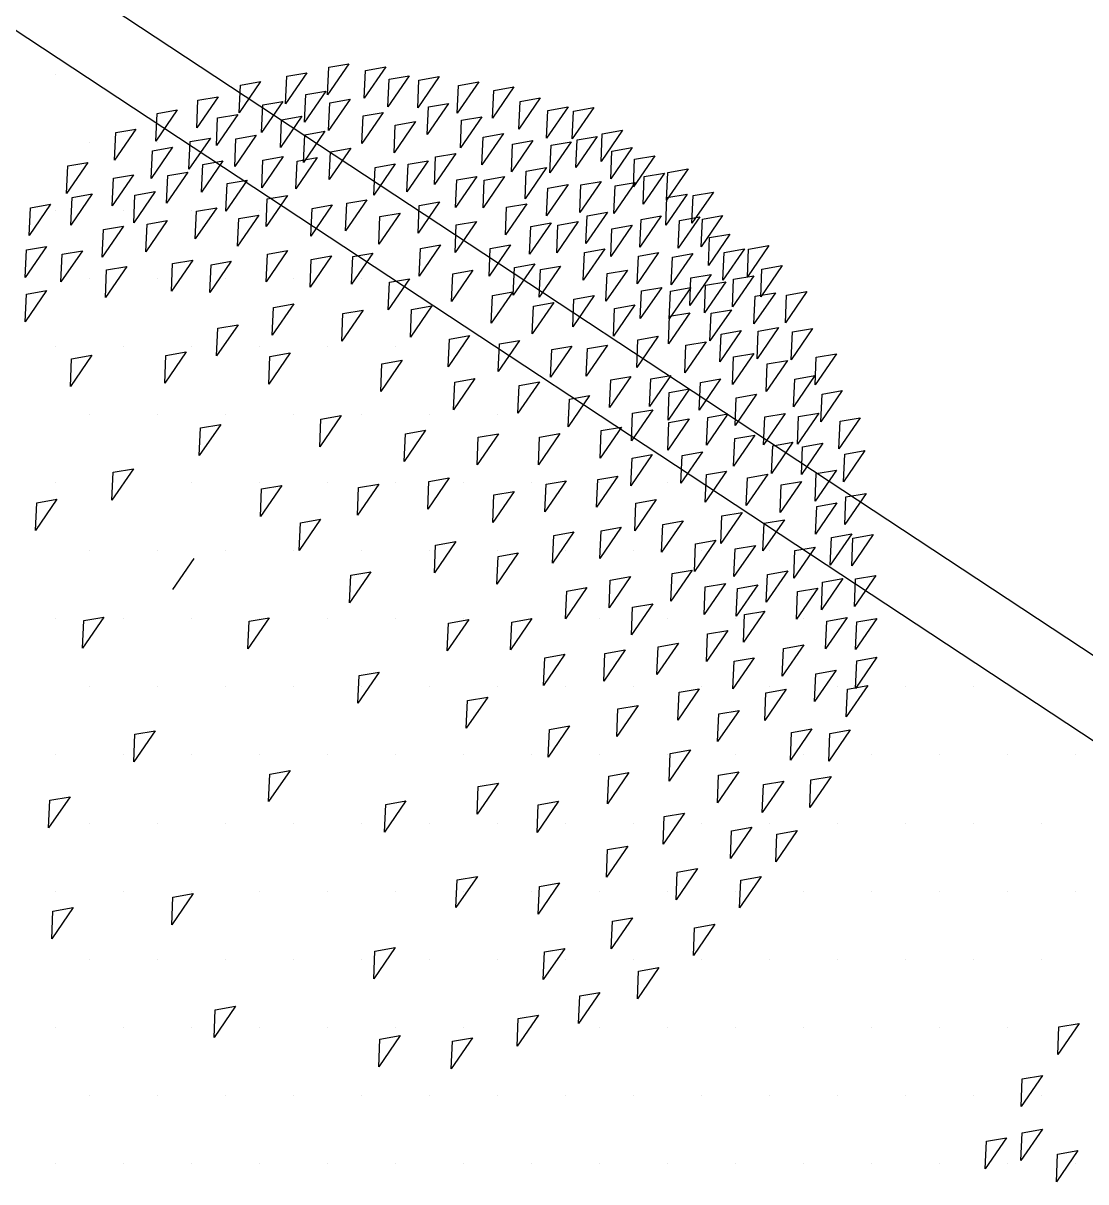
# Model space of a CAD drawing. Header units: millimetres. Extents: x 43168.9 to 43194.6, y -25545.1 to -25543.4.
# Drawn here: x 43171.5641 to 43171.6236, y -25543.7176 to -25543.6527 of the extents above; entities that cross this region are included whole.
import ezdxf

# ---------------------------------------------------------------- set-up
doc = ezdxf.new("R2010")
doc.units = ezdxf.units.MM
doc.header["$LTSCALE"] = 200
doc.layers.add('agac_sgh', color=7, linetype='Continuous', true_color=0x244700)
doc.layers.add('cim_sgh', color=7, linetype='Continuous', true_color=0x248f00)
doc.layers.add('vaziyet-01_sgh', color=33, linetype='Continuous')

msp = doc.modelspace()

# ---------------------------------------------------------------- linework, layer by layer
at = {"layer": 'agac_sgh', "color": 0}
for p, q in [((43171.582375, -25543.654951), (43171.581176, -25543.656697)), ((43171.581176, -25543.656697), (43171.581244, -25543.655147)), ((43171.581244, -25543.655147), (43171.582375, -25543.654951)), ((43171.584438, -25543.655125), (43171.583239, -25543.656871)), ((43171.583239, -25543.656871), (43171.583306, -25543.655321)), ((43171.583306, -25543.655321), (43171.584438, -25543.655125)), ((43171.577433, -25543.655952), (43171.576234, -25543.657697)), ((43171.576301, -25543.656148), (43171.577433, -25543.655952)), ((43171.580024, -25543.655455), (43171.578825, -25543.6572)), ((43171.578825, -25543.6572), (43171.578892, -25543.655651)), ((43171.578892, -25543.655651), (43171.580024, -25543.655455)), ((43171.585759, -25543.655621), (43171.58456, -25543.657367)), ((43171.58456, -25543.657367), (43171.584627, -25543.655817)), ((43171.584627, -25543.655817), (43171.585759, -25543.655621)), ((43171.587431, -25543.65567), (43171.586232, -25543.657415)), ((43171.586232, -25543.657415), (43171.586299, -25543.655866)), ((43171.586299, -25543.655866), (43171.587431, -25543.65567)), ((43171.589645, -25543.655963), (43171.588446, -25543.657708)), ((43171.588513, -25543.656159), (43171.589645, -25543.655963)), ((43171.576234, -25543.657697), (43171.576301, -25543.656148)), ((43171.581093, -25543.656478), (43171.579894, -25543.658223)), ((43171.579894, -25543.658223), (43171.579961, -25543.656674)), ((43171.579961, -25543.656674), (43171.581093, -25543.656478)), ((43171.588446, -25543.657708), (43171.588513, -25543.656159)), ((43171.591619, -25543.656249), (43171.59042, -25543.657994)), ((43171.59042, -25543.657994), (43171.590487, -25543.656445)), ((43171.590487, -25543.656445), (43171.591619, -25543.656249)), ((43171.575056, -25543.656798), (43171.573857, -25543.658544)), ((43171.573857, -25543.658544), (43171.573924, -25543.656994)), ((43171.573924, -25543.656994), (43171.575056, -25543.656798)), ((43171.578682, -25543.657056), (43171.577483, -25543.658801)), ((43171.577483, -25543.658801), (43171.57755, -25543.657252)), ((43171.57755, -25543.657252), (43171.578682, -25543.657056)), ((43171.582443, -25543.656936), (43171.581243, -25543.658682)), ((43171.581243, -25543.658682), (43171.581311, -25543.657132)), ((43171.581311, -25543.657132), (43171.582443, -25543.656936)), ((43171.58796, -25543.657172), (43171.58676, -25543.658918)), ((43171.58676, -25543.658918), (43171.586828, -25543.657368)), ((43171.586828, -25543.657368), (43171.58796, -25543.657172)), ((43171.593091, -25543.656864), (43171.591892, -25543.658609)), ((43171.591892, -25543.658609), (43171.591959, -25543.65706)), ((43171.591959, -25543.65706), (43171.593091, -25543.656864)), ((43171.59465, -25543.657366), (43171.593451, -25543.659112)), ((43171.593518, -25543.657562), (43171.59465, -25543.657366)), ((43171.572767, -25543.657533), (43171.571568, -25543.659278)), ((43171.571568, -25543.659278), (43171.571635, -25543.657729)), ((43171.571635, -25543.657729), (43171.572767, -25543.657533)), ((43171.576154, -25543.657784), (43171.574955, -25543.659529)), ((43171.574955, -25543.659529), (43171.575022, -25543.65798)), ((43171.575022, -25543.65798), (43171.576154, -25543.657784)), ((43171.579739, -25543.657887), (43171.57854, -25543.659633)), ((43171.578607, -25543.658083), (43171.579739, -25543.657887)), ((43171.584304, -25543.657677), (43171.583105, -25543.659422)), ((43171.583105, -25543.659422), (43171.583172, -25543.657873)), ((43171.583172, -25543.657873), (43171.584304, -25543.657677)), ((43171.589821, -25543.657913), (43171.588622, -25543.659658)), ((43171.588689, -25543.658109), (43171.589821, -25543.657913)), ((43171.593451, -25543.659112), (43171.593518, -25543.657562)), ((43171.596084, -25543.657408), (43171.594885, -25543.659153)), ((43171.594885, -25543.659153), (43171.594952, -25543.657604)), ((43171.594952, -25543.657604), (43171.596084, -25543.657408)), ((43171.570453, -25543.65861), (43171.569254, -25543.660355)), ((43171.569321, -25543.658806), (43171.570453, -25543.65861)), ((43171.57854, -25543.659633), (43171.578607, -25543.658083)), ((43171.586102, -25543.658186), (43171.584903, -25543.659932)), ((43171.584903, -25543.659932), (43171.58497, -25543.658382)), ((43171.58497, -25543.658382), (43171.586102, -25543.658186)), ((43171.588622, -25543.659658), (43171.588689, -25543.658109)), ((43171.569254, -25543.660355), (43171.569321, -25543.658806)), ((43171.57462, -25543.659112), (43171.573421, -25543.660857)), ((43171.573421, -25543.660857), (43171.573488, -25543.659308)), ((43171.573488, -25543.659308), (43171.57462, -25543.659112)), ((43171.577186, -25543.658958), (43171.575986, -25543.660703)), ((43171.575986, -25543.660703), (43171.576054, -25543.659154)), ((43171.576054, -25543.659154), (43171.577186, -25543.658958)), ((43171.581034, -25543.658726), (43171.579835, -25543.660471)), ((43171.579835, -25543.660471), (43171.579902, -25543.658922)), ((43171.579902, -25543.658922), (43171.581034, -25543.658726)), ((43171.591028, -25543.658863), (43171.589829, -25543.660608)), ((43171.589829, -25543.660608), (43171.589896, -25543.659059)), ((43171.589896, -25543.659059), (43171.591028, -25543.658863)), ((43171.592676, -25543.659254), (43171.591477, -25543.660999)), ((43171.591544, -25543.65945), (43171.592676, -25543.659254)), ((43171.594826, -25543.659316), (43171.593627, -25543.661062)), ((43171.593694, -25543.659512), (43171.594826, -25543.659316)), ((43171.596285, -25543.659016), (43171.595086, -25543.660761)), ((43171.595086, -25543.660761), (43171.595153, -25543.659212)), ((43171.595153, -25543.659212), (43171.596285, -25543.659016)), ((43171.597694, -25543.658675), (43171.596495, -25543.66042)), ((43171.596495, -25543.66042), (43171.596562, -25543.658871)), ((43171.596562, -25543.658871), (43171.597694, -25543.658675)), ((43171.572507, -25543.659623), (43171.571308, -25543.661368)), ((43171.571308, -25543.661368), (43171.571375, -25543.659819)), ((43171.571375, -25543.659819), (43171.572507, -25543.659623)), ((43171.58248, -25543.659683), (43171.581281, -25543.661428)), ((43171.581281, -25543.661428), (43171.581348, -25543.659879)), ((43171.581348, -25543.659879), (43171.58248, -25543.659683)), ((43171.588366, -25543.659968), (43171.587167, -25543.661714)), ((43171.587234, -25543.660164), (43171.588366, -25543.659968)), ((43171.591477, -25543.660999), (43171.591544, -25543.65945)), ((43171.593627, -25543.661062), (43171.593694, -25543.659512)), ((43171.598235, -25543.659644), (43171.597036, -25543.661389)), ((43171.597036, -25543.661389), (43171.597103, -25543.65984)), ((43171.597103, -25543.65984), (43171.598235, -25543.659644)), ((43171.567762, -25543.660477), (43171.566562, -25543.662222)), ((43171.56663, -25543.660673), (43171.567762, -25543.660477)), ((43171.575324, -25543.660391), (43171.574125, -25543.662136)), ((43171.574125, -25543.662136), (43171.574192, -25543.660587)), ((43171.574192, -25543.660587), (43171.575324, -25543.660391)), ((43171.578695, -25543.660145), (43171.577496, -25543.661891)), ((43171.577496, -25543.661891), (43171.577563, -25543.660341)), ((43171.577563, -25543.660341), (43171.578695, -25543.660145)), ((43171.580606, -25543.660201), (43171.579407, -25543.661946)), ((43171.579407, -25543.661946), (43171.579475, -25543.660397)), ((43171.579475, -25543.660397), (43171.580606, -25543.660201)), ((43171.584971, -25543.660556), (43171.583771, -25543.662302)), ((43171.583839, -25543.660752), (43171.584971, -25543.660556)), ((43171.586819, -25543.660381), (43171.58562, -25543.662126)), ((43171.58562, -25543.662126), (43171.585687, -25543.660577)), ((43171.585687, -25543.660577), (43171.586819, -25543.660381)), ((43171.587167, -25543.661714), (43171.587234, -25543.660164)), ((43171.599505, -25543.6601), (43171.598306, -25543.661846)), ((43171.598306, -25543.661846), (43171.598373, -25543.660296)), ((43171.598373, -25543.660296), (43171.599505, -25543.6601)), ((43171.566562, -25543.662222), (43171.56663, -25543.660673)), ((43171.570319, -25543.661161), (43171.56912, -25543.662906)), ((43171.569187, -25543.661357), (43171.570319, -25543.661161)), ((43171.573362, -25543.66102), (43171.572163, -25543.662766)), ((43171.572163, -25543.662766), (43171.57223, -25543.661216)), ((43171.57223, -25543.661216), (43171.573362, -25543.66102)), ((43171.583771, -25543.662302), (43171.583839, -25543.660752)), ((43171.589548, -25543.661261), (43171.588349, -25543.663006)), ((43171.588417, -25543.661457), (43171.589548, -25543.661261)), ((43171.591091, -25543.661267), (43171.589892, -25543.663013)), ((43171.589959, -25543.661463), (43171.591091, -25543.661267)), ((43171.593443, -25543.660764), (43171.592244, -25543.662509)), ((43171.592244, -25543.662509), (43171.592311, -25543.66096)), ((43171.592311, -25543.66096), (43171.593443, -25543.660764)), ((43171.600046, -25543.661069), (43171.598847, -25543.662815)), ((43171.598847, -25543.662815), (43171.598914, -25543.661265)), ((43171.598914, -25543.661265), (43171.600046, -25543.661069)), ((43171.601366, -25543.660841), (43171.600167, -25543.662586)), ((43171.600167, -25543.662586), (43171.600234, -25543.661037)), ((43171.600234, -25543.661037), (43171.601366, -25543.660841)), ((43171.56912, -25543.662906), (43171.569187, -25543.661357)), ((43171.576683, -25543.66146), (43171.575483, -25543.663205)), ((43171.575483, -25543.663205), (43171.575551, -25543.661656)), ((43171.575551, -25543.661656), (43171.576683, -25543.66146)), ((43171.588349, -25543.663006), (43171.588417, -25543.661457)), ((43171.589892, -25543.663013), (43171.589959, -25543.661463)), ((43171.59465, -25543.661714), (43171.593451, -25543.663459)), ((43171.593451, -25543.663459), (43171.593518, -25543.66191)), ((43171.593518, -25543.66191), (43171.59465, -25543.661714)), ((43171.596499, -25543.661539), (43171.5953, -25543.663284)), ((43171.5953, -25543.663284), (43171.595367, -25543.661735)), ((43171.595367, -25543.661735), (43171.596499, -25543.661539)), ((43171.598411, -25543.661594), (43171.597212, -25543.663339)), ((43171.597212, -25543.663339), (43171.597279, -25543.66179)), ((43171.597279, -25543.66179), (43171.598411, -25543.661594)), ((43171.568005, -25543.662238), (43171.566806, -25543.663983)), ((43171.566806, -25543.663983), (43171.566873, -25543.662434)), ((43171.566873, -25543.662434), (43171.568005, -25543.662238)), ((43171.571526, -25543.662111), (43171.570327, -25543.663857)), ((43171.570327, -25543.663857), (43171.570394, -25543.662307)), ((43171.570394, -25543.662307), (43171.571526, -25543.662111)), ((43171.578934, -25543.662326), (43171.577735, -25543.664071)), ((43171.577735, -25543.664071), (43171.577802, -25543.662522)), ((43171.577802, -25543.662522), (43171.578934, -25543.662326)), ((43171.601316, -25543.66225), (43171.600117, -25543.663996)), ((43171.600117, -25543.663996), (43171.600184, -25543.662446)), ((43171.600184, -25543.662446), (43171.601316, -25543.66225)), ((43171.602787, -25543.66214), (43171.601588, -25543.663886)), ((43171.601588, -25543.663886), (43171.601656, -25543.662336)), ((43171.601656, -25543.662336), (43171.602787, -25543.66214)), ((43171.565674, -25543.662819), (43171.564475, -25543.664564)), ((43171.564475, -25543.664564), (43171.564542, -25543.663015)), ((43171.564542, -25543.663015), (43171.565674, -25543.662819)), ((43171.574972, -25543.663012), (43171.573773, -25543.664757)), ((43171.573773, -25543.664757), (43171.57384, -25543.663208)), ((43171.57384, -25543.663208), (43171.574972, -25543.663012)), ((43171.581449, -25543.662857), (43171.58025, -25543.664602)), ((43171.58025, -25543.664602), (43171.580317, -25543.663053)), ((43171.580317, -25543.663053), (43171.581449, -25543.662857)), ((43171.583386, -25543.662569), (43171.582187, -25543.664315)), ((43171.582187, -25543.664315), (43171.582254, -25543.662765)), ((43171.582254, -25543.662765), (43171.583386, -25543.662569)), ((43171.587448, -25543.662687), (43171.586249, -25543.664433)), ((43171.586249, -25543.664433), (43171.586316, -25543.662883)), ((43171.586316, -25543.662883), (43171.587448, -25543.662687)), ((43171.592336, -25543.662791), (43171.591137, -25543.664536)), ((43171.591137, -25543.664536), (43171.591204, -25543.662987)), ((43171.591204, -25543.662987), (43171.592336, -25543.662791)), ((43171.572205, -25543.663733), (43171.571006, -25543.665478)), ((43171.571073, -25543.663929), (43171.572205, -25543.663733)), ((43171.577337, -25543.663424), (43171.576137, -25543.665169)), ((43171.576137, -25543.665169), (43171.576205, -25543.66362)), ((43171.576205, -25543.66362), (43171.577337, -25543.663424)), ((43171.585247, -25543.66331), (43171.584048, -25543.665055)), ((43171.584048, -25543.665055), (43171.584115, -25543.663506)), ((43171.584115, -25543.663506), (43171.585247, -25543.66331)), ((43171.589523, -25543.663777), (43171.588324, -25543.665522)), ((43171.588391, -25543.663973), (43171.589523, -25543.663777)), ((43171.593695, -25543.66386), (43171.592495, -25543.665605)), ((43171.592563, -25543.664056), (43171.593695, -25543.66386)), ((43171.595216, -25543.66379), (43171.594017, -25543.665535)), ((43171.594084, -25543.663986), (43171.595216, -25543.66379)), ((43171.596851, -25543.663265), (43171.595652, -25543.66501)), ((43171.595652, -25543.66501), (43171.595719, -25543.663461)), ((43171.595719, -25543.663461), (43171.596851, -25543.663265)), ((43171.59987, -25543.663467), (43171.598671, -25543.665212)), ((43171.598671, -25543.665212), (43171.598738, -25543.663663)), ((43171.598738, -25543.663663), (43171.59987, -25543.663467)), ((43171.60202, -25543.663529), (43171.600821, -25543.665275)), ((43171.600821, -25543.665275), (43171.600888, -25543.663725)), ((43171.600888, -25543.663725), (43171.60202, -25543.663529)), ((43171.603303, -25543.663452), (43171.602104, -25543.665197)), ((43171.602104, -25543.665197), (43171.602171, -25543.663648)), ((43171.602171, -25543.663648), (43171.603303, -25543.663452)), ((43171.569761, -25543.664043), (43171.568562, -25543.665788)), ((43171.568562, -25543.665788), (43171.568629, -25543.664239)), ((43171.568629, -25543.664239), (43171.569761, -25543.664043)), ((43171.571006, -25543.665478), (43171.571073, -25543.663929)), ((43171.588324, -25543.665522), (43171.588391, -25543.663973)), ((43171.592495, -25543.665605), (43171.592563, -25543.664056)), ((43171.594017, -25543.665535), (43171.594084, -25543.663986)), ((43171.598235, -25543.663992), (43171.597036, -25543.665737)), ((43171.597036, -25543.665737), (43171.597103, -25543.664188)), ((43171.597103, -25543.664188), (43171.598235, -25543.663992)), ((43171.603706, -25543.664493), (43171.602506, -25543.666239)), ((43171.602574, -25543.664689), (43171.603706, -25543.664493)), ((43171.587511, -25543.665092), (43171.586312, -25543.666837)), ((43171.586379, -25543.665288), (43171.587511, -25543.665092)), ((43171.591422, -25543.665091), (43171.590223, -25543.666836)), ((43171.590291, -25543.665287), (43171.591422, -25543.665091)), ((43171.602506, -25543.666239), (43171.602574, -25543.664689)), ((43171.605894, -25543.665129), (43171.604695, -25543.666874)), ((43171.604762, -25543.665325), (43171.605894, -25543.665129)), ((43171.565448, -25543.665177), (43171.564248, -25543.666922)), ((43171.564248, -25543.666922), (43171.564316, -25543.665373)), ((43171.564316, -25543.665373), (43171.565448, -25543.665177)), ((43171.567451, -25543.665425), (43171.566252, -25543.667171)), ((43171.566252, -25543.667171), (43171.566319, -25543.665621)), ((43171.566319, -25543.665621), (43171.567451, -25543.665425)), ((43171.578946, -25543.665415), (43171.577747, -25543.667161)), ((43171.577747, -25543.667161), (43171.577815, -25543.665611)), ((43171.577815, -25543.665611), (43171.578946, -25543.665415)), ((43171.581399, -25543.665715), (43171.5802, -25543.667461)), ((43171.580267, -25543.665911), (43171.581399, -25543.665715)), ((43171.583726, -25543.665554), (43171.582526, -25543.667299)), ((43171.582526, -25543.667299), (43171.582594, -25543.66575)), ((43171.582594, -25543.66575), (43171.583726, -25543.665554)), ((43171.586312, -25543.666837), (43171.586379, -25543.665288)), ((43171.590223, -25543.666836), (43171.590291, -25543.665287)), ((43171.5967, -25543.66532), (43171.595501, -25543.667065)), ((43171.595501, -25543.667065), (43171.595569, -25543.665516)), ((43171.595569, -25543.665516), (43171.5967, -25543.66532)), ((43171.599719, -25543.665522), (43171.59852, -25543.667267)), ((43171.59852, -25543.667267), (43171.598587, -25543.665718)), ((43171.598587, -25543.665718), (43171.599719, -25543.665522)), ((43171.60163, -25543.665577), (43171.600431, -25543.667323)), ((43171.600431, -25543.667323), (43171.600499, -25543.665773)), ((43171.600499, -25543.665773), (43171.60163, -25543.665577)), ((43171.604523, -25543.665318), (43171.603324, -25543.667063)), ((43171.603324, -25543.667063), (43171.603391, -25543.665514)), ((43171.603391, -25543.665514), (43171.604523, -25543.665318)), ((43171.604695, -25543.666874), (43171.604762, -25543.665325)), ((43171.569942, -25543.666298), (43171.568742, -25543.668044)), ((43171.56881, -25543.666494), (43171.569942, -25543.666298)), ((43171.573639, -25543.665948), (43171.57244, -25543.667693)), ((43171.57244, -25543.667693), (43171.572507, -25543.666144)), ((43171.572507, -25543.666144), (43171.573639, -25543.665948)), ((43171.57579, -25543.66601), (43171.574591, -25543.667756)), ((43171.574591, -25543.667756), (43171.574658, -25543.666206)), ((43171.574658, -25543.666206), (43171.57579, -25543.66601)), ((43171.5802, -25543.667461), (43171.580267, -25543.665911)), ((43171.592781, -25543.66616), (43171.591582, -25543.667905)), ((43171.591582, -25543.667905), (43171.591649, -25543.666356)), ((43171.591649, -25543.666356), (43171.592781, -25543.66616)), ((43171.594235, -25543.666278), (43171.593036, -25543.668024)), ((43171.593104, -25543.666474), (43171.594235, -25543.666278)), ((43171.606636, -25543.666256), (43171.605437, -25543.668002)), ((43171.605437, -25543.668002), (43171.605504, -25543.666452)), ((43171.605504, -25543.666452), (43171.606636, -25543.666256)), ((43171.568742, -25543.668044), (43171.56881, -25543.666494)), ((43171.585776, -25543.666986), (43171.584576, -25543.668732)), ((43171.584644, -25543.667182), (43171.585776, -25543.666986)), ((43171.589322, -25543.666517), (43171.588123, -25543.668262)), ((43171.588123, -25543.668262), (43171.58819, -25543.666713)), ((43171.58819, -25543.666713), (43171.589322, -25543.666517)), ((43171.593036, -25543.668024), (43171.593104, -25543.666474)), ((43171.597971, -25543.666501), (43171.596772, -25543.668246)), ((43171.596772, -25543.668246), (43171.596839, -25543.666697)), ((43171.596839, -25543.666697), (43171.597971, -25543.666501)), ((43171.602662, -25543.666751), (43171.601463, -25543.668497)), ((43171.601463, -25543.668497), (43171.60153, -25543.666947)), ((43171.60153, -25543.666947), (43171.602662, -25543.666751)), ((43171.605051, -25543.666821), (43171.603852, -25543.668566)), ((43171.603852, -25543.668566), (43171.603919, -25543.667017)), ((43171.603919, -25543.667017), (43171.605051, -25543.666821)), ((43171.565452, -25543.667655), (43171.564253, -25543.669401)), ((43171.56432, -25543.667851), (43171.565452, -25543.667655)), ((43171.584576, -25543.668732), (43171.584644, -25543.667182)), ((43171.591548, -25543.667726), (43171.590349, -25543.669471)), ((43171.590416, -25543.667922), (43171.591548, -25543.667726)), ((43171.599895, -25543.667472), (43171.598696, -25543.669217)), ((43171.598696, -25543.669217), (43171.598763, -25543.667668)), ((43171.598763, -25543.667668), (43171.599895, -25543.667472)), ((43171.601517, -25543.667481), (43171.600318, -25543.669226)), ((43171.600318, -25543.669226), (43171.600385, -25543.667677)), ((43171.600385, -25543.667677), (43171.601517, -25543.667481)), ((43171.603483, -25543.667156), (43171.602284, -25543.668902)), ((43171.602284, -25543.668902), (43171.602352, -25543.667352)), ((43171.602352, -25543.667352), (43171.603483, -25543.667156)), ((43171.608019, -25543.667707), (43171.60682, -25543.669453)), ((43171.606888, -25543.667903), (43171.608019, -25543.667707)), ((43171.564253, -25543.669401), (43171.56432, -25543.667851)), ((43171.579286, -25543.6684), (43171.578087, -25543.670145)), ((43171.578154, -25543.668596), (43171.579286, -25543.6684)), ((43171.590349, -25543.669471), (43171.590416, -25543.667922)), ((43171.593846, -25543.668326), (43171.592646, -25543.670072)), ((43171.592714, -25543.668522), (43171.593846, -25543.668326)), ((43171.596109, -25543.667934), (43171.59491, -25543.66968)), ((43171.59491, -25543.66968), (43171.594977, -25543.66813)), ((43171.594977, -25543.66813), (43171.596109, -25543.667934)), ((43171.606259, -25543.667771), (43171.60506, -25543.669516)), ((43171.60506, -25543.669516), (43171.605127, -25543.667967)), ((43171.605127, -25543.667967), (43171.606259, -25543.667771)), ((43171.60682, -25543.669453), (43171.606888, -25543.667903)), ((43171.578087, -25543.670145), (43171.578154, -25543.668596)), ((43171.583172, -25543.668741), (43171.581973, -25543.670487)), ((43171.581973, -25543.670487), (43171.58204, -25543.668937)), ((43171.58204, -25543.668937), (43171.583172, -25543.668741)), ((43171.587021, -25543.66851), (43171.585822, -25543.670255)), ((43171.585822, -25543.670255), (43171.585889, -25543.668706)), ((43171.585889, -25543.668706), (43171.587021, -25543.66851)), ((43171.592646, -25543.670072), (43171.592714, -25543.668522)), ((43171.598386, -25543.668458), (43171.597187, -25543.670203)), ((43171.597187, -25543.670203), (43171.597254, -25543.668654)), ((43171.597254, -25543.668654), (43171.598386, -25543.668458)), ((43171.601467, -25543.66889), (43171.600268, -25543.670636)), ((43171.600335, -25543.669086), (43171.601467, -25543.66889)), ((43171.603794, -25543.668729), (43171.602595, -25543.670474)), ((43171.602595, -25543.670474), (43171.602662, -25543.668925)), ((43171.602662, -25543.668925), (43171.603794, -25543.668729)), ((43171.576167, -25543.669568), (43171.574968, -25543.671313)), ((43171.575035, -25543.669764), (43171.576167, -25543.669568)), ((43171.600268, -25543.670636), (43171.600335, -25543.669086)), ((43171.574968, -25543.671313), (43171.575035, -25543.669764)), ((43171.589134, -25543.670173), (43171.587934, -25543.671918)), ((43171.588002, -25543.670369), (43171.589134, -25543.670173)), ((43171.599694, -25543.670212), (43171.598495, -25543.671957)), ((43171.598562, -25543.670408), (43171.599694, -25543.670212)), ((43171.604347, -25543.669889), (43171.603148, -25543.671634)), ((43171.603148, -25543.671634), (43171.603215, -25543.670085)), ((43171.603215, -25543.670085), (43171.604347, -25543.669889)), ((43171.606435, -25543.669721), (43171.605236, -25543.671466)), ((43171.605236, -25543.671466), (43171.605303, -25543.669917)), ((43171.605303, -25543.669917), (43171.606435, -25543.669721)), ((43171.608346, -25543.669776), (43171.607147, -25543.671522)), ((43171.607147, -25543.671522), (43171.607215, -25543.669972)), ((43171.607215, -25543.669972), (43171.608346, -25543.669776)), ((43171.587934, -25543.671918), (43171.588002, -25543.670369)), ((43171.591934, -25543.670444), (43171.590735, -25543.67219)), ((43171.590735, -25543.67219), (43171.590802, -25543.67064)), ((43171.590802, -25543.67064), (43171.591934, -25543.670444)), ((43171.594864, -25543.670758), (43171.593665, -25543.672504)), ((43171.593665, -25543.672504), (43171.593732, -25543.670954)), ((43171.593732, -25543.670954), (43171.594864, -25543.670758)), ((43171.596864, -25543.670702), (43171.595665, -25543.672447)), ((43171.595665, -25543.672447), (43171.595732, -25543.670898)), ((43171.595732, -25543.670898), (43171.596864, -25543.670702)), ((43171.598495, -25543.671957), (43171.598562, -25543.670408)), ((43171.602385, -25543.670519), (43171.601186, -25543.672264)), ((43171.601186, -25543.672264), (43171.601253, -25543.670715)), ((43171.601253, -25543.670715), (43171.602385, -25543.670519)), ((43171.56798, -25543.671275), (43171.566781, -25543.673021)), ((43171.566781, -25543.673021), (43171.566848, -25543.671471)), ((43171.566848, -25543.671471), (43171.56798, -25543.671275)), ((43171.573262, -25543.671085), (43171.572063, -25543.672831)), ((43171.572063, -25543.672831), (43171.57213, -25543.671281)), ((43171.57213, -25543.671281), (43171.573262, -25543.671085)), ((43171.579085, -25543.67114), (43171.577886, -25543.672885)), ((43171.577886, -25543.672885), (43171.577953, -25543.671336)), ((43171.577953, -25543.671336), (43171.579085, -25543.67114)), ((43171.585361, -25543.67155), (43171.584162, -25543.673296)), ((43171.584229, -25543.671746), (43171.585361, -25543.67155)), ((43171.605051, -25543.671168), (43171.603852, -25543.672913)), ((43171.603852, -25543.672913), (43171.603919, -25543.671364)), ((43171.603919, -25543.671364), (43171.605051, -25543.671168)), ((43171.606938, -25543.671566), (43171.605739, -25543.673311)), ((43171.605806, -25543.671762), (43171.606938, -25543.671566)), ((43171.60968, -25543.671188), (43171.608481, -25543.672933)), ((43171.608481, -25543.672933), (43171.608548, -25543.671384)), ((43171.608548, -25543.671384), (43171.60968, -25543.671188)), ((43171.584162, -25543.673296), (43171.584229, -25543.671746)), ((43171.605739, -25543.673311), (43171.605806, -25543.671762)), ((43171.589435, -25543.672584), (43171.588236, -25543.674329)), ((43171.588236, -25543.674329), (43171.588304, -25543.67278)), ((43171.588304, -25543.67278), (43171.589435, -25543.672584)), ((43171.593041, -25543.672765), (43171.591842, -25543.67451)), ((43171.591909, -25543.672961), (43171.593041, -25543.672765)), ((43171.598172, -25543.672456), (43171.596973, -25543.674201)), ((43171.596973, -25543.674201), (43171.59704, -25543.672652)), ((43171.59704, -25543.672652), (43171.598172, -25543.672456)), ((43171.600411, -25543.672406), (43171.599212, -25543.674152)), ((43171.599212, -25543.674152), (43171.599279, -25543.672602)), ((43171.599279, -25543.672602), (43171.600411, -25543.672406)), ((43171.60319, -25543.672601), (43171.601991, -25543.674347)), ((43171.601991, -25543.674347), (43171.602058, -25543.672797)), ((43171.602058, -25543.672797), (43171.60319, -25543.672601)), ((43171.608472, -25543.672411), (43171.607273, -25543.674157)), ((43171.607273, -25543.674157), (43171.60734, -25543.672607)), ((43171.60734, -25543.672607), (43171.608472, -25543.672411)), ((43171.591842, -25543.67451), (43171.591909, -25543.672961)), ((43171.595858, -25543.673533), (43171.594659, -25543.675278)), ((43171.594726, -25543.673729), (43171.595858, -25543.673533)), ((43171.601446, -25543.673161), (43171.600247, -25543.674906)), ((43171.600247, -25543.674906), (43171.600314, -25543.673357)), ((43171.600314, -25543.673357), (43171.601446, -25543.673161)), ((43171.605202, -25543.67346), (43171.604003, -25543.675206)), ((43171.60407, -25543.673656), (43171.605202, -25543.67346)), ((43171.610007, -25543.673257), (43171.608808, -25543.675002)), ((43171.608808, -25543.675002), (43171.608875, -25543.673453)), ((43171.608875, -25543.673453), (43171.610007, -25543.673257)), ((43171.594659, -25543.675278), (43171.594726, -25543.673729)), ((43171.604003, -25543.675206), (43171.60407, -25543.673656)), ((43171.58194, -25543.674655), (43171.580741, -25543.6764)), ((43171.580741, -25543.6764), (43171.580808, -25543.674851)), ((43171.580808, -25543.674851), (43171.58194, -25543.674655)), ((43171.599392, -25543.674322), (43171.598193, -25543.676067)), ((43171.598193, -25543.676067), (43171.59826, -25543.674518)), ((43171.59826, -25543.674518), (43171.599392, -25543.674322)), ((43171.601429, -25543.674838), (43171.60023, -25543.676584)), ((43171.600297, -25543.675034), (43171.601429, -25543.674838)), ((43171.603605, -25543.674558), (43171.602406, -25543.676304)), ((43171.602406, -25543.676304), (43171.602473, -25543.674754)), ((43171.602473, -25543.674754), (43171.603605, -25543.674558)), ((43171.6068, -25543.674536), (43171.605601, -25543.676282)), ((43171.605601, -25543.676282), (43171.605668, -25543.674732)), ((43171.605668, -25543.674732), (43171.6068, -25543.674536)), ((43171.60869, -25543.674515), (43171.607491, -25543.67626)), ((43171.607491, -25543.67626), (43171.607558, -25543.674711)), ((43171.607558, -25543.674711), (43171.60869, -25543.674515)), ((43171.611013, -25543.674773), (43171.609814, -25543.676518)), ((43171.609881, -25543.674969), (43171.611013, -25543.674773)), ((43171.575199, -25543.675146), (43171.574, -25543.676891)), ((43171.574, -25543.676891), (43171.574067, -25543.675342)), ((43171.574067, -25543.675342), (43171.575199, -25543.675146)), ((43171.586669, -25543.675478), (43171.58547, -25543.677224)), ((43171.585537, -25543.675674), (43171.586669, -25543.675478)), ((43171.597644, -25543.675301), (43171.596445, -25543.677046)), ((43171.596445, -25543.677046), (43171.596512, -25543.675497)), ((43171.596512, -25543.675497), (43171.597644, -25543.675301)), ((43171.60023, -25543.676584), (43171.600297, -25543.675034)), ((43171.609814, -25543.676518), (43171.609881, -25543.674969)), ((43171.58547, -25543.677224), (43171.585537, -25543.675674)), ((43171.590752, -25543.675673), (43171.589553, -25543.677418)), ((43171.589553, -25543.677418), (43171.58962, -25543.675869)), ((43171.58962, -25543.675869), (43171.590752, -25543.675673)), ((43171.594185, -25543.675658), (43171.592986, -25543.677403)), ((43171.592986, -25543.677403), (43171.593053, -25543.675854)), ((43171.593053, -25543.675854), (43171.594185, -25543.675658)), ((43171.605114, -25543.675746), (43171.603915, -25543.677491)), ((43171.603915, -25543.677491), (43171.603982, -25543.675942)), ((43171.603982, -25543.675942), (43171.605114, -25543.675746)), ((43171.60724, -25543.676151), (43171.606041, -25543.677896)), ((43171.606108, -25543.676347), (43171.60724, -25543.676151)), ((43171.599367, -25543.676838), (43171.598168, -25543.678583)), ((43171.598235, -25543.677034), (43171.599367, -25543.676838)), ((43171.602171, -25543.67669), (43171.600972, -25543.678436)), ((43171.60104, -25543.676886), (43171.602171, -25543.67669)), ((43171.606041, -25543.677896), (43171.606108, -25543.676347)), ((43171.608913, -25543.676199), (43171.607713, -25543.677945)), ((43171.607713, -25543.677945), (43171.607781, -25543.676395)), ((43171.607781, -25543.676395), (43171.608913, -25543.676199)), ((43171.611277, -25543.676611), (43171.610078, -25543.678357)), ((43171.610078, -25543.678357), (43171.610145, -25543.676807)), ((43171.610145, -25543.676807), (43171.611277, -25543.676611)), ((43171.598168, -25543.678583), (43171.598235, -25543.677034)), ((43171.600972, -25543.678436), (43171.60104, -25543.676886)), ((43171.570306, -25543.677635), (43171.569107, -25543.679381)), ((43171.569107, -25543.679381), (43171.569175, -25543.677831)), ((43171.569175, -25543.677831), (43171.570306, -25543.677635)), ((43171.597443, -25543.678041), (43171.596244, -25543.679786)), ((43171.596311, -25543.678237), (43171.597443, -25543.678041)), ((43171.60353, -25543.677759), (43171.602331, -25543.679505)), ((43171.602331, -25543.679505), (43171.602398, -25543.677955)), ((43171.602398, -25543.677955), (43171.60353, -25543.677759)), ((43171.605831, -25543.677941), (43171.604632, -25543.679686)), ((43171.604632, -25543.679686), (43171.604699, -25543.678137)), ((43171.604699, -25543.678137), (43171.605831, -25543.677941)), ((43171.60968, -25543.677709), (43171.608481, -25543.679454)), ((43171.608481, -25543.679454), (43171.608548, -25543.677905)), ((43171.608548, -25543.677905), (43171.60968, -25543.677709)), ((43171.57862, -25543.678563), (43171.577421, -25543.680308)), ((43171.577421, -25543.680308), (43171.577488, -25543.678759)), ((43171.577488, -25543.678759), (43171.57862, -25543.678563)), ((43171.584053, -25543.678491), (43171.582854, -25543.680237)), ((43171.582854, -25543.680237), (43171.582921, -25543.678687)), ((43171.582921, -25543.678687), (43171.584053, -25543.678491)), ((43171.587989, -25543.678148), (43171.58679, -25543.679893)), ((43171.58679, -25543.679893), (43171.586857, -25543.678344)), ((43171.586857, -25543.678344), (43171.587989, -25543.678148)), ((43171.59455, -25543.6783), (43171.593351, -25543.680045)), ((43171.593351, -25543.680045), (43171.593418, -25543.678496)), ((43171.593418, -25543.678496), (43171.59455, -25543.6783)), ((43171.596244, -25543.679786), (43171.596311, -25543.678237)), ((43171.607718, -25543.678338), (43171.606519, -25543.680084)), ((43171.606519, -25543.680084), (43171.606586, -25543.678534)), ((43171.606586, -25543.678534), (43171.607718, -25543.678338)), ((43171.56603, -25543.679342), (43171.564831, -25543.681087)), ((43171.564899, -25543.679538), (43171.56603, -25543.679342)), ((43171.591632, -25543.678902), (43171.590433, -25543.680647)), ((43171.590433, -25543.680647), (43171.5905, -25543.679098)), ((43171.5905, -25543.679098), (43171.591632, -25543.678902)), ((43171.599581, -25543.679361), (43171.598382, -25543.681106)), ((43171.598449, -25543.679557), (43171.599581, -25543.679361)), ((43171.61134, -25543.679016), (43171.610141, -25543.680761)), ((43171.610141, -25543.680761), (43171.610208, -25543.679212)), ((43171.610208, -25543.679212), (43171.61134, -25543.679016)), ((43171.564831, -25543.681087), (43171.564899, -25543.679538)), ((43171.598382, -25543.681106), (43171.598449, -25543.679557)), ((43171.604398, -25543.680073), (43171.603198, -25543.681818)), ((43171.603266, -25543.680269), (43171.604398, -25543.680073)), ((43171.609705, -25543.67954), (43171.608506, -25543.681286)), ((43171.608506, -25543.681286), (43171.608573, -25543.679736)), ((43171.608573, -25543.679736), (43171.609705, -25543.67954)), ((43171.580795, -25543.680456), (43171.579596, -25543.682202)), ((43171.579596, -25543.682202), (43171.579664, -25543.680652)), ((43171.579664, -25543.680652), (43171.580795, -25543.680456)), ((43171.60109, -25543.680549), (43171.599891, -25543.682294)), ((43171.599958, -25543.680745), (43171.60109, -25543.680549)), ((43171.603198, -25543.681818), (43171.603266, -25543.680269)), ((43171.606762, -25543.680484), (43171.605563, -25543.68223)), ((43171.605563, -25543.68223), (43171.60563, -25543.68068)), ((43171.60563, -25543.68068), (43171.606762, -25543.680484)), ((43171.594978, -25543.681172), (43171.593779, -25543.682918)), ((43171.593779, -25543.682918), (43171.593846, -25543.681368)), ((43171.593846, -25543.681368), (43171.594978, -25543.681172)), ((43171.597631, -25543.680906), (43171.596432, -25543.682652)), ((43171.596432, -25543.682652), (43171.596499, -25543.681102)), ((43171.596499, -25543.681102), (43171.597631, -25543.680906)), ((43171.599891, -25543.682294), (43171.599958, -25543.680745)), ((43171.610535, -25543.68128), (43171.609336, -25543.683026)), ((43171.609403, -25543.681476), (43171.610535, -25543.68128)), ((43171.61173, -25543.681315), (43171.610531, -25543.68306)), ((43171.610598, -25543.681511), (43171.61173, -25543.681315)), ((43171.588367, -25543.681705), (43171.587168, -25543.683451)), ((43171.587168, -25543.683451), (43171.587235, -25543.681901)), ((43171.587235, -25543.681901), (43171.588367, -25543.681705)), ((43171.602926, -25543.681632), (43171.601727, -25543.683377)), ((43171.601727, -25543.683377), (43171.601794, -25543.681828)), ((43171.601794, -25543.681828), (43171.602926, -25543.681632)), ((43171.60514, -25543.681925), (43171.603941, -25543.68367)), ((43171.604008, -25543.682121), (43171.60514, -25543.681925)), ((43171.608485, -25543.682022), (43171.607286, -25543.683767)), ((43171.607353, -25543.682218), (43171.608485, -25543.682022)), ((43171.609336, -25543.683026), (43171.609403, -25543.681476)), ((43171.610531, -25543.68306), (43171.610598, -25543.681511)), ((43171.57369, -25543.682653), (43171.572491, -25543.684398)), ((43171.591859, -25543.682341), (43171.59066, -25543.684086)), ((43171.59066, -25543.684086), (43171.590727, -25543.682537)), ((43171.590727, -25543.682537), (43171.591859, -25543.682341)), ((43171.603941, -25543.68367), (43171.604008, -25543.682121)), ((43171.607286, -25543.683767), (43171.607353, -25543.682218)), ((43171.601606, -25543.68331), (43171.600407, -25543.685055)), ((43171.600474, -25543.683506), (43171.601606, -25543.68331)), ((43171.583613, -25543.683398), (43171.582414, -25543.685143)), ((43171.582414, -25543.685143), (43171.582481, -25543.683594)), ((43171.582481, -25543.683594), (43171.583613, -25543.683398)), ((43171.598147, -25543.683667), (43171.596948, -25543.685412)), ((43171.596948, -25543.685412), (43171.597015, -25543.683863)), ((43171.597015, -25543.683863), (43171.598147, -25543.683667)), ((43171.600407, -25543.685055), (43171.600474, -25543.683506)), ((43171.606951, -25543.68335), (43171.605752, -25543.685096)), ((43171.605752, -25543.685096), (43171.605819, -25543.683546)), ((43171.605819, -25543.683546), (43171.606951, -25543.68335)), ((43171.610032, -25543.683783), (43171.608833, -25543.685528)), ((43171.608833, -25543.685528), (43171.6089, -25543.683979)), ((43171.6089, -25543.683979), (43171.610032, -25543.683783)), ((43171.611881, -25543.683607), (43171.610682, -25543.685353)), ((43171.610682, -25543.685353), (43171.610749, -25543.683803)), ((43171.610749, -25543.683803), (43171.611881, -25543.683607)), ((43171.595707, -25543.684283), (43171.594508, -25543.686028)), ((43171.594508, -25543.686028), (43171.594575, -25543.684479)), ((43171.594575, -25543.684479), (43171.595707, -25543.684283)), ((43171.603467, -25543.68405), (43171.602268, -25543.685795)), ((43171.602268, -25543.685795), (43171.602335, -25543.684246)), ((43171.602335, -25543.684246), (43171.603467, -25543.68405)), ((43171.60527, -25543.68414), (43171.604071, -25543.685886)), ((43171.604071, -25543.685886), (43171.604138, -25543.684336)), ((43171.604138, -25543.684336), (43171.60527, -25543.68414)), ((43171.608636, -25543.684314), (43171.607437, -25543.68606)), ((43171.607437, -25543.68606), (43171.607504, -25543.68451)), ((43171.607504, -25543.68451), (43171.608636, -25543.684314)), ((43171.599392, -25543.68519), (43171.598193, -25543.686936)), ((43171.59826, -25543.685386), (43171.599392, -25543.68519)), ((43171.598193, -25543.686936), (43171.59826, -25543.685386)), ((43171.605668, -25543.685601), (43171.604469, -25543.687346)), ((43171.604469, -25543.687346), (43171.604536, -25543.685797)), ((43171.604536, -25543.685797), (43171.605668, -25543.685601)), ((43171.568659, -25543.685939), (43171.56746, -25543.687684)), ((43171.56746, -25543.687684), (43171.567527, -25543.686135)), ((43171.567527, -25543.686135), (43171.568659, -25543.685939)), ((43171.577915, -25543.685979), (43171.576716, -25543.687724)), ((43171.576716, -25543.687724), (43171.576784, -25543.686175)), ((43171.576784, -25543.686175), (43171.577915, -25543.685979)), ((43171.589084, -25543.686074), (43171.587884, -25543.687819)), ((43171.587884, -25543.687819), (43171.587952, -25543.68627)), ((43171.587952, -25543.68627), (43171.589084, -25543.686074)), ((43171.592626, -25543.686024), (43171.591427, -25543.687769)), ((43171.591427, -25543.687769), (43171.591494, -25543.68622)), ((43171.591494, -25543.68622), (43171.592626, -25543.686024)), ((43171.610271, -25543.685963), (43171.609072, -25543.687709)), ((43171.609072, -25543.687709), (43171.609139, -25543.686159)), ((43171.609139, -25543.686159), (43171.610271, -25543.685963)), ((43171.611944, -25543.686012), (43171.610745, -25543.687757)), ((43171.610745, -25543.687757), (43171.610812, -25543.686208)), ((43171.610812, -25543.686208), (43171.611944, -25543.686012)), ((43171.603593, -25543.686685), (43171.602394, -25543.68843)), ((43171.602394, -25543.68843), (43171.602461, -25543.686881)), ((43171.602461, -25543.686881), (43171.603593, -25543.686685)), ((43171.597845, -25543.687777), (43171.596646, -25543.689522)), ((43171.596713, -25543.687973), (43171.597845, -25543.687777)), ((43171.600826, -25543.687406), (43171.599627, -25543.689151)), ((43171.599627, -25543.689151), (43171.599694, -25543.687602)), ((43171.599694, -25543.687602), (43171.600826, -25543.687406)), ((43171.607844, -25543.687495), (43171.606645, -25543.68924)), ((43171.606645, -25543.68924), (43171.606712, -25543.687691)), ((43171.606712, -25543.687691), (43171.607844, -25543.687495)), ((43171.594475, -25543.688022), (43171.593276, -25543.689768)), ((43171.593276, -25543.689768), (43171.593343, -25543.688218)), ((43171.593343, -25543.688218), (43171.594475, -25543.688022)), ((43171.596646, -25543.689522), (43171.596713, -25543.687973)), ((43171.605077, -25543.688215), (43171.603878, -25543.689961)), ((43171.603878, -25543.689961), (43171.603945, -25543.688411)), ((43171.603945, -25543.688411), (43171.605077, -25543.688215)), ((43171.611944, -25543.688186), (43171.610745, -25543.689931)), ((43171.610745, -25543.689931), (43171.610812, -25543.688382)), ((43171.610812, -25543.688382), (43171.611944, -25543.688186)), ((43171.584078, -25543.689017), (43171.582879, -25543.690763)), ((43171.582946, -25543.689213), (43171.584078, -25543.689017)), ((43171.609655, -25543.68892), (43171.608456, -25543.690665)), ((43171.608456, -25543.690665), (43171.608523, -25543.689116)), ((43171.608523, -25543.689116), (43171.609655, -25543.68892)), ((43171.582879, -25543.690763), (43171.582946, -25543.689213)), ((43171.611428, -25543.689772), (43171.610229, -25543.691518)), ((43171.610296, -25543.689968), (43171.611428, -25543.689772)), ((43171.590148, -25543.690414), (43171.588949, -25543.692159)), ((43171.589017, -25543.69061), (43171.590148, -25543.690414)), ((43171.601996, -25543.689956), (43171.600797, -25543.691702)), ((43171.600797, -25543.691702), (43171.600864, -25543.690152)), ((43171.600864, -25543.690152), (43171.601996, -25543.689956)), ((43171.606863, -25543.689983), (43171.605664, -25543.691729)), ((43171.605664, -25543.691729), (43171.605731, -25543.690179)), ((43171.605731, -25543.690179), (43171.606863, -25543.689983)), ((43171.610229, -25543.691518), (43171.610296, -25543.689968)), ((43171.588949, -25543.692159), (43171.589017, -25543.69061)), ((43171.598575, -25543.690887), (43171.597376, -25543.692632)), ((43171.597376, -25543.692632), (43171.597443, -25543.691083)), ((43171.597443, -25543.691083), (43171.598575, -25543.690887)), ((43171.604222, -25543.691165), (43171.603023, -25543.69291)), ((43171.603023, -25543.69291), (43171.60309, -25543.691361)), ((43171.60309, -25543.691361), (43171.604222, -25543.691165)), ((43171.571529, -25543.692306), (43171.57033, -25543.694052)), ((43171.570397, -25543.692502), (43171.571529, -25543.692306)), ((43171.594739, -25543.692034), (43171.59354, -25543.69378)), ((43171.59354, -25543.69378), (43171.593607, -25543.69223)), ((43171.593607, -25543.69223), (43171.594739, -25543.692034)), ((43171.608297, -25543.692198), (43171.607097, -25543.693944)), ((43171.607097, -25543.693944), (43171.607165, -25543.692394)), ((43171.607165, -25543.692394), (43171.608297, -25543.692198)), ((43171.610447, -25543.692261), (43171.609248, -25543.694006)), ((43171.609315, -25543.692457), (43171.610447, -25543.692261)), ((43171.57033, -25543.694052), (43171.570397, -25543.692502)), ((43171.609248, -25543.694006), (43171.609315, -25543.692457)), ((43171.601505, -25543.693374), (43171.600306, -25543.69512)), ((43171.600306, -25543.69512), (43171.600373, -25543.69357)), ((43171.600373, -25543.69357), (43171.601505, -25543.693374)), ((43171.579082, -25543.69453), (43171.577883, -25543.696275)), ((43171.577883, -25543.696275), (43171.57795, -25543.694726)), ((43171.57795, -25543.694726), (43171.579082, -25543.69453)), ((43171.598059, -25543.694647), (43171.59686, -25543.696393)), ((43171.59686, -25543.696393), (43171.596927, -25543.694843)), ((43171.596927, -25543.694843), (43171.598059, -25543.694647)), ((43171.604209, -25543.694597), (43171.60301, -25543.696342)), ((43171.60301, -25543.696342), (43171.603077, -25543.694793)), ((43171.603077, -25543.694793), (43171.604209, -25543.694597)), ((43171.609378, -25543.694861), (43171.608179, -25543.696607)), ((43171.608246, -25543.695057), (43171.609378, -25543.694861)), ((43171.590752, -25543.695236), (43171.589553, -25543.696982)), ((43171.589553, -25543.696982), (43171.58962, -25543.695432)), ((43171.58962, -25543.695432), (43171.590752, -25543.695236)), ((43171.606725, -25543.695127), (43171.605525, -25543.696873)), ((43171.605525, -25543.696873), (43171.605593, -25543.695323)), ((43171.605593, -25543.695323), (43171.606725, -25543.695127)), ((43171.608179, -25543.696607), (43171.608246, -25543.695057)), ((43171.566763, -25543.695998), (43171.565564, -25543.697743)), ((43171.565564, -25543.697743), (43171.565631, -25543.696194)), ((43171.565631, -25543.696194), (43171.566763, -25543.695998)), ((43171.585571, -25543.69623), (43171.584372, -25543.697976)), ((43171.584439, -25543.696426), (43171.585571, -25543.69623)), ((43171.59411, -25543.696249), (43171.592911, -25543.697994)), ((43171.592978, -25543.696445), (43171.59411, -25543.696249)), ((43171.584372, -25543.697976), (43171.584439, -25543.696426)), ((43171.592911, -25543.697994), (43171.592978, -25543.696445)), ((43171.601166, -25543.696911), (43171.599967, -25543.698657)), ((43171.600034, -25543.697107), (43171.601166, -25543.696911)), ((43171.599967, -25543.698657), (43171.600034, -25543.697107)), ((43171.604939, -25543.697707), (43171.60374, -25543.699452)), ((43171.60374, -25543.699452), (43171.603807, -25543.697903)), ((43171.603807, -25543.697903), (43171.604939, -25543.697707)), ((43171.607479, -25543.697895), (43171.60628, -25543.69964)), ((43171.60628, -25543.69964), (43171.606347, -25543.698091)), ((43171.606347, -25543.698091), (43171.607479, -25543.697895)), ((43171.597996, -25543.698764), (43171.596797, -25543.70051)), ((43171.596864, -25543.69896), (43171.597996, -25543.698764)), ((43171.596797, -25543.70051), (43171.596864, -25543.69896)), ((43171.601895, -25543.700021), (43171.600696, -25543.701767)), ((43171.600763, -25543.700217), (43171.601895, -25543.700021)), ((43171.58957, -25543.700465), (43171.588371, -25543.70221)), ((43171.588371, -25543.70221), (43171.588438, -25543.700661)), ((43171.588438, -25543.700661), (43171.58957, -25543.700465)), ((43171.594173, -25543.700827), (43171.592974, -25543.702572)), ((43171.593041, -25543.701023), (43171.594173, -25543.700827)), ((43171.600696, -25543.701767), (43171.600763, -25543.700217)), ((43171.605454, -25543.700468), (43171.604255, -25543.702213)), ((43171.604255, -25543.702213), (43171.604322, -25543.700664)), ((43171.604322, -25543.700664), (43171.605454, -25543.700468)), ((43171.573656, -25543.701423), (43171.572457, -25543.703169)), ((43171.572524, -25543.701619), (43171.573656, -25543.701423)), ((43171.592974, -25543.702572), (43171.593041, -25543.701023)), ((43171.572457, -25543.703169), (43171.572524, -25543.701619)), ((43171.566932, -25543.702211), (43171.565733, -25543.703956)), ((43171.565733, -25543.703956), (43171.5658, -25543.702407)), ((43171.5658, -25543.702407), (43171.566932, -25543.702211)), ((43171.598261, -25543.702776), (43171.597061, -25543.704521)), ((43171.597129, -25543.702972), (43171.598261, -25543.702776)), ((43171.597061, -25543.704521), (43171.597129, -25543.702972)), ((43171.602864, -25543.703138), (43171.601665, -25543.704884)), ((43171.601665, -25543.704884), (43171.601732, -25543.703334)), ((43171.601732, -25543.703334), (43171.602864, -25543.703138)), ((43171.584967, -25543.70445), (43171.583768, -25543.706195)), ((43171.583768, -25543.706195), (43171.583835, -25543.704646)), ((43171.583835, -25543.704646), (43171.584967, -25543.70445)), ((43171.594462, -25543.704496), (43171.593263, -25543.706242)), ((43171.593263, -25543.706242), (43171.593331, -25543.704692)), ((43171.593331, -25543.704692), (43171.594462, -25543.704496)), ((43171.599732, -25543.705565), (43171.598533, -25543.70731)), ((43171.598533, -25543.70731), (43171.5986, -25543.705761)), ((43171.5986, -25543.705761), (43171.599732, -25543.705565)), ((43171.596437, -25543.706956), (43171.595238, -25543.708702)), ((43171.595238, -25543.708702), (43171.595305, -25543.707152)), ((43171.595305, -25543.707152), (43171.596437, -25543.706956)), ((43171.576025, -25543.707737), (43171.574826, -25543.709483)), ((43171.574826, -25543.709483), (43171.574893, -25543.707933)), ((43171.574893, -25543.707933), (43171.576025, -25543.707737)), ((43171.592991, -25543.708229), (43171.591792, -25543.709975)), ((43171.591792, -25543.709975), (43171.591859, -25543.708425)), ((43171.591859, -25543.708425), (43171.592991, -25543.708229)), ((43171.623268, -25543.708691), (43171.622069, -25543.710436)), ((43171.622069, -25543.710436), (43171.622136, -25543.708887)), ((43171.622136, -25543.708887), (43171.623268, -25543.708691)), ((43171.585244, -25543.709377), (43171.584045, -25543.711123)), ((43171.584045, -25543.711123), (43171.584112, -25543.709573)), ((43171.584112, -25543.709573), (43171.585244, -25543.709377)), ((43171.589306, -25543.709495), (43171.588107, -25543.711241)), ((43171.588107, -25543.711241), (43171.588174, -25543.709691)), ((43171.588174, -25543.709691), (43171.589306, -25543.709495)), ((43171.621218, -25543.711606), (43171.620019, -25543.713351)), ((43171.620019, -25543.713351), (43171.620086, -25543.711802)), ((43171.620086, -25543.711802), (43171.621218, -25543.711606)), ((43171.619206, -25543.715094), (43171.618007, -25543.71684)), ((43171.618074, -25543.71529), (43171.619206, -25543.715094)), ((43171.62121, -25543.714618), (43171.620011, -25543.716364)), ((43171.620011, -25543.716364), (43171.620078, -25543.714814)), ((43171.620078, -25543.714814), (43171.62121, -25543.714618)), ((43171.618007, -25543.71684), (43171.618074, -25543.71529)), ((43171.623197, -25543.71582), (43171.621998, -25543.717566)), ((43171.621998, -25543.717566), (43171.622065, -25543.716016)), ((43171.622065, -25543.716016), (43171.623197, -25543.71582))]:
    msp.add_line(p, q, dxfattribs=at)
at = {"layer": 'cim_sgh'}
for p, q in [((43171.56593, -25543.65556), (43171.56593, -25543.65556)), ((43171.567835, -25543.65937), (43171.567835, -25543.65937)), ((43171.571645, -25543.65937), (43171.571645, -25543.65937)), ((43171.56593, -25543.66318), (43171.56593, -25543.66318)), ((43171.56974, -25543.66318), (43171.56974, -25543.66318)), ((43171.57355, -25543.66318), (43171.57355, -25543.66318)), ((43171.57736, -25543.66318), (43171.57736, -25543.66318)), ((43171.567835, -25543.66699), (43171.567835, -25543.66699)), ((43171.571645, -25543.66699), (43171.571645, -25543.66699)), ((43171.575455, -25543.66699), (43171.575455, -25543.66699)), ((43171.579265, -25543.66699), (43171.579265, -25543.66699)), ((43171.583075, -25543.66699), (43171.583075, -25543.66699)), ((43171.56593, -25543.6708), (43171.56593, -25543.6708)), ((43171.56974, -25543.6708), (43171.56974, -25543.6708)), ((43171.57355, -25543.6708), (43171.57355, -25543.6708)), ((43171.57736, -25543.6708), (43171.57736, -25543.6708)), ((43171.58117, -25543.6708), (43171.58117, -25543.6708)), ((43171.58498, -25543.6708), (43171.58498, -25543.6708)), ((43171.58879, -25543.6708), (43171.58879, -25543.6708)), ((43171.567835, -25543.67461), (43171.567835, -25543.67461)), ((43171.571645, -25543.67461), (43171.571645, -25543.67461)), ((43171.575455, -25543.67461), (43171.575455, -25543.67461)), ((43171.579265, -25543.67461), (43171.579265, -25543.67461)), ((43171.583075, -25543.67461), (43171.583075, -25543.67461)), ((43171.586885, -25543.67461), (43171.586885, -25543.67461)), ((43171.590695, -25543.67461), (43171.590695, -25543.67461)), ((43171.594505, -25543.67461), (43171.594505, -25543.67461)), ((43171.56593, -25543.67842), (43171.56593, -25543.67842)), ((43171.56974, -25543.67842), (43171.56974, -25543.67842)), ((43171.57355, -25543.67842), (43171.57355, -25543.67842)), ((43171.57736, -25543.67842), (43171.57736, -25543.67842)), ((43171.58117, -25543.67842), (43171.58117, -25543.67842)), ((43171.58498, -25543.67842), (43171.58498, -25543.67842)), ((43171.58879, -25543.67842), (43171.58879, -25543.67842)), ((43171.5926, -25543.67842), (43171.5926, -25543.67842)), ((43171.59641, -25543.67842), (43171.59641, -25543.67842)), ((43171.60022, -25543.67842), (43171.60022, -25543.67842)), ((43171.567835, -25543.68223), (43171.567835, -25543.68223)), ((43171.571645, -25543.68223), (43171.571645, -25543.68223)), ((43171.575455, -25543.68223), (43171.575455, -25543.68223)), ((43171.579265, -25543.68223), (43171.579265, -25543.68223)), ((43171.583075, -25543.68223), (43171.583075, -25543.68223)), ((43171.586885, -25543.68223), (43171.586885, -25543.68223)), ((43171.590695, -25543.68223), (43171.590695, -25543.68223)), ((43171.594505, -25543.68223), (43171.594505, -25543.68223)), ((43171.598315, -25543.68223), (43171.598315, -25543.68223)), ((43171.602125, -25543.68223), (43171.602125, -25543.68223)), ((43171.605935, -25543.68223), (43171.605935, -25543.68223)), ((43171.56593, -25543.68604), (43171.56593, -25543.68604)), ((43171.56974, -25543.68604), (43171.56974, -25543.68604)), ((43171.57355, -25543.68604), (43171.57355, -25543.68604)), ((43171.57736, -25543.68604), (43171.57736, -25543.68604)), ((43171.58117, -25543.68604), (43171.58117, -25543.68604)), ((43171.58498, -25543.68604), (43171.58498, -25543.68604)), ((43171.58879, -25543.68604), (43171.58879, -25543.68604)), ((43171.5926, -25543.68604), (43171.5926, -25543.68604)), ((43171.59641, -25543.68604), (43171.59641, -25543.68604)), ((43171.60022, -25543.68604), (43171.60022, -25543.68604)), ((43171.60403, -25543.68604), (43171.60403, -25543.68604)), ((43171.60784, -25543.68604), (43171.60784, -25543.68604)), ((43171.61165, -25543.68604), (43171.61165, -25543.68604)), ((43171.567835, -25543.68985), (43171.567835, -25543.68985)), ((43171.571645, -25543.68985), (43171.571645, -25543.68985)), ((43171.575455, -25543.68985), (43171.575455, -25543.68985)), ((43171.579265, -25543.68985), (43171.579265, -25543.68985)), ((43171.583075, -25543.68985), (43171.583075, -25543.68985)), ((43171.586885, -25543.68985), (43171.586885, -25543.68985)), ((43171.590695, -25543.68985), (43171.590695, -25543.68985)), ((43171.594505, -25543.68985), (43171.594505, -25543.68985)), ((43171.598315, -25543.68985), (43171.598315, -25543.68985)), ((43171.602125, -25543.68985), (43171.602125, -25543.68985)), ((43171.605935, -25543.68985), (43171.605935, -25543.68985)), ((43171.609745, -25543.68985), (43171.609745, -25543.68985)), ((43171.613555, -25543.68985), (43171.613555, -25543.68985)), ((43171.617365, -25543.68985), (43171.617365, -25543.68985)), ((43171.56593, -25543.69366), (43171.56593, -25543.69366)), ((43171.56974, -25543.69366), (43171.56974, -25543.69366)), ((43171.57355, -25543.69366), (43171.57355, -25543.69366)), ((43171.57736, -25543.69366), (43171.57736, -25543.69366)), ((43171.58117, -25543.69366), (43171.58117, -25543.69366)), ((43171.58498, -25543.69366), (43171.58498, -25543.69366)), ((43171.58879, -25543.69366), (43171.58879, -25543.69366)), ((43171.5926, -25543.69366), (43171.5926, -25543.69366)), ((43171.59641, -25543.69366), (43171.59641, -25543.69366)), ((43171.60022, -25543.69366), (43171.60022, -25543.69366)), ((43171.60403, -25543.69366), (43171.60403, -25543.69366)), ((43171.60784, -25543.69366), (43171.60784, -25543.69366)), ((43171.61165, -25543.69366), (43171.61165, -25543.69366)), ((43171.61546, -25543.69366), (43171.61546, -25543.69366)), ((43171.61927, -25543.69366), (43171.61927, -25543.69366)), ((43171.62308, -25543.69366), (43171.62308, -25543.69366)), ((43171.567835, -25543.69747), (43171.567835, -25543.69747)), ((43171.571645, -25543.69747), (43171.571645, -25543.69747)), ((43171.575455, -25543.69747), (43171.575455, -25543.69747)), ((43171.579265, -25543.69747), (43171.579265, -25543.69747)), ((43171.583075, -25543.69747), (43171.583075, -25543.69747)), ((43171.586885, -25543.69747), (43171.586885, -25543.69747)), ((43171.590695, -25543.69747), (43171.590695, -25543.69747)), ((43171.594505, -25543.69747), (43171.594505, -25543.69747)), ((43171.598315, -25543.69747), (43171.598315, -25543.69747)), ((43171.602125, -25543.69747), (43171.602125, -25543.69747)), ((43171.605935, -25543.69747), (43171.605935, -25543.69747)), ((43171.609745, -25543.69747), (43171.609745, -25543.69747)), ((43171.613555, -25543.69747), (43171.613555, -25543.69747)), ((43171.617365, -25543.69747), (43171.617365, -25543.69747)), ((43171.621175, -25543.69747), (43171.621175, -25543.69747)), ((43171.56593, -25543.70128), (43171.56593, -25543.70128)), ((43171.56974, -25543.70128), (43171.56974, -25543.70128)), ((43171.57355, -25543.70128), (43171.57355, -25543.70128)), ((43171.57736, -25543.70128), (43171.57736, -25543.70128)), ((43171.58117, -25543.70128), (43171.58117, -25543.70128)), ((43171.58498, -25543.70128), (43171.58498, -25543.70128)), ((43171.58879, -25543.70128), (43171.58879, -25543.70128)), ((43171.5926, -25543.70128), (43171.5926, -25543.70128)), ((43171.59641, -25543.70128), (43171.59641, -25543.70128)), ((43171.60022, -25543.70128), (43171.60022, -25543.70128)), ((43171.60403, -25543.70128), (43171.60403, -25543.70128)), ((43171.60784, -25543.70128), (43171.60784, -25543.70128)), ((43171.61165, -25543.70128), (43171.61165, -25543.70128)), ((43171.61546, -25543.70128), (43171.61546, -25543.70128)), ((43171.61927, -25543.70128), (43171.61927, -25543.70128)), ((43171.62308, -25543.70128), (43171.62308, -25543.70128)), ((43171.567835, -25543.70509), (43171.567835, -25543.70509)), ((43171.571645, -25543.70509), (43171.571645, -25543.70509)), ((43171.575455, -25543.70509), (43171.575455, -25543.70509)), ((43171.579265, -25543.70509), (43171.579265, -25543.70509)), ((43171.583075, -25543.70509), (43171.583075, -25543.70509)), ((43171.586885, -25543.70509), (43171.586885, -25543.70509)), ((43171.590695, -25543.70509), (43171.590695, -25543.70509)), ((43171.594505, -25543.70509), (43171.594505, -25543.70509)), ((43171.598315, -25543.70509), (43171.598315, -25543.70509)), ((43171.602125, -25543.70509), (43171.602125, -25543.70509)), ((43171.605935, -25543.70509), (43171.605935, -25543.70509)), ((43171.609745, -25543.70509), (43171.609745, -25543.70509)), ((43171.613555, -25543.70509), (43171.613555, -25543.70509)), ((43171.617365, -25543.70509), (43171.617365, -25543.70509)), ((43171.621175, -25543.70509), (43171.621175, -25543.70509)), ((43171.56593, -25543.7089), (43171.56593, -25543.7089)), ((43171.56974, -25543.7089), (43171.56974, -25543.7089)), ((43171.57355, -25543.7089), (43171.57355, -25543.7089)), ((43171.57736, -25543.7089), (43171.57736, -25543.7089)), ((43171.58117, -25543.7089), (43171.58117, -25543.7089)), ((43171.58498, -25543.7089), (43171.58498, -25543.7089)), ((43171.58879, -25543.7089), (43171.58879, -25543.7089)), ((43171.5926, -25543.7089), (43171.5926, -25543.7089)), ((43171.59641, -25543.7089), (43171.59641, -25543.7089)), ((43171.60022, -25543.7089), (43171.60022, -25543.7089)), ((43171.60403, -25543.7089), (43171.60403, -25543.7089)), ((43171.60784, -25543.7089), (43171.60784, -25543.7089)), ((43171.61165, -25543.7089), (43171.61165, -25543.7089)), ((43171.61546, -25543.7089), (43171.61546, -25543.7089)), ((43171.61927, -25543.7089), (43171.61927, -25543.7089)), ((43171.62308, -25543.7089), (43171.62308, -25543.7089)), ((43171.567835, -25543.71271), (43171.567835, -25543.71271)), ((43171.571645, -25543.71271), (43171.571645, -25543.71271)), ((43171.575455, -25543.71271), (43171.575455, -25543.71271)), ((43171.579265, -25543.71271), (43171.579265, -25543.71271)), ((43171.583075, -25543.71271), (43171.583075, -25543.71271)), ((43171.586885, -25543.71271), (43171.586885, -25543.71271)), ((43171.590695, -25543.71271), (43171.590695, -25543.71271)), ((43171.594505, -25543.71271), (43171.594505, -25543.71271)), ((43171.598315, -25543.71271), (43171.598315, -25543.71271)), ((43171.602125, -25543.71271), (43171.602125, -25543.71271)), ((43171.605935, -25543.71271), (43171.605935, -25543.71271)), ((43171.609745, -25543.71271), (43171.609745, -25543.71271)), ((43171.613555, -25543.71271), (43171.613555, -25543.71271)), ((43171.617365, -25543.71271), (43171.617365, -25543.71271)), ((43171.621175, -25543.71271), (43171.621175, -25543.71271)), ((43171.56593, -25543.71652), (43171.56593, -25543.71652)), ((43171.56974, -25543.71652), (43171.56974, -25543.71652)), ((43171.57355, -25543.71652), (43171.57355, -25543.71652)), ((43171.57736, -25543.71652), (43171.57736, -25543.71652)), ((43171.58117, -25543.71652), (43171.58117, -25543.71652)), ((43171.58498, -25543.71652), (43171.58498, -25543.71652)), ((43171.58879, -25543.71652), (43171.58879, -25543.71652)), ((43171.5926, -25543.71652), (43171.5926, -25543.71652)), ((43171.59641, -25543.71652), (43171.59641, -25543.71652)), ((43171.60022, -25543.71652), (43171.60022, -25543.71652)), ((43171.60403, -25543.71652), (43171.60403, -25543.71652)), ((43171.60784, -25543.71652), (43171.60784, -25543.71652)), ((43171.61165, -25543.71652), (43171.61165, -25543.71652)), ((43171.61546, -25543.71652), (43171.61546, -25543.71652)), ((43171.61927, -25543.71652), (43171.61927, -25543.71652)), ((43171.62308, -25543.71652), (43171.62308, -25543.71652))]:
    msp.add_line(p, q, dxfattribs=at)
at = {"layer": 'vaziyet-01_sgh'}
for p, q in [((43171.48379, -25543.595581), (43171.65827, -25543.710637)), ((43171.482483, -25543.599511), (43171.656963, -25543.714566))]:
    msp.add_line(p, q, dxfattribs=at)

doc.saveas('drawing.dxf')
